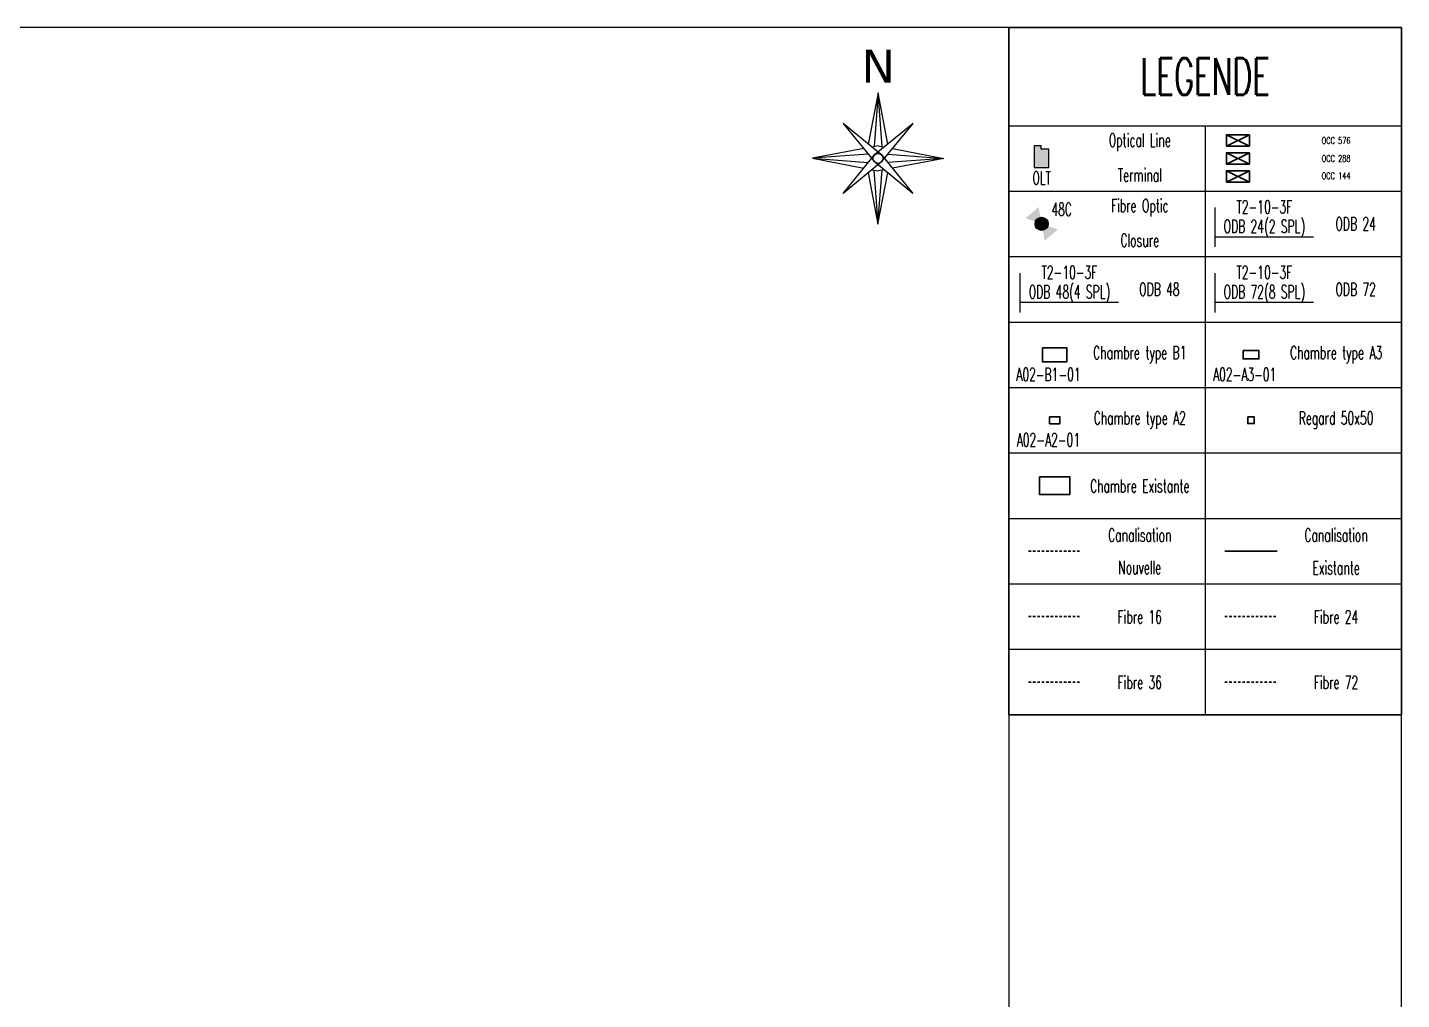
# Model space of a CAD drawing. Header units: millimetres. Extents: x -1989 to 1812, y -2461 to 746.
# Drawn here: x -13 to 407, y 4.1 to 301.1 of the extents above; entities that cross this region are included whole.
import ezdxf
from ezdxf.enums import TextEntityAlignment as Align

# ---------------------------------------------------------------- set-up
doc = ezdxf.new("R2010")
doc.units = ezdxf.units.MM
doc.linetypes.add('JIS_02_0.7', pattern=[1.35, 0.75, -0.6])
doc.layers.get('0').update_dxf_attribs({"lineweight": 25, "true_color": 0xffffff})
for name, color, linetype, lineweight, true_color in [('0-ZTE-16 CABLE', 190, 'JIS_02_0.7', 30, 0x7f00ff), ('0-ZTE-24 CABLE', 5, 'JIS_02_0.7', 30, 0x0000ff), ('0-ZTE-36 CABLE', 18, 'JIS_02_0.7', 30, 0x4c0000), ('0-ZTE-72 CABLE', 1, 'JIS_02_0.7', 30, 0xff0000), ('0-ZTE-Duct existing', 1, 'Continuous', 30, 0xff0000), ('0-ZTE-Duct new', 3, 'JIS_02_0.7', 30, 0x00ff00), ('0-ZTE-HH new', 6, 'Continuous', 30, 0xff00ff), ('0-ZTE-MH existing', 1, 'Continuous', 30, 0xff0000), ('0-ZTE-MH new', 82, 'Continuous', 30, 0x33cc00)]:
    doc.layers.add(name, color=color, linetype=linetype, lineweight=lineweight, true_color=true_color)
for name, color, linetype, true_color in [('0-ZTE-Joint closure', 7, 'Continuous', 0xffffff), ('0-ZTE-joint Closure 48', 5, 'Continuous', 0x0000ff), ('0-ZTE-MH new A2', 7, 'Continuous', 0xffffff), ('0-ZTE-MH new A3', 7, 'Continuous', 0xffffff), ('0-ZTE-OCC', 7, 'Continuous', 0xffffff), ('0-ZTE-ODB', 5, 'Continuous', 0x0000ff), ('0-ZTE-ODB 24 2SPL', 5, 'Continuous', 0x0000ff), ('0-ZTE-ODB 48 4SPL', 5, 'Continuous', 0x0000ff), ('0-ZTE-ODB 72', 5, 'Continuous', 0x0000ff)]:
    doc.layers.add(name, color=color, linetype=linetype, true_color=true_color)
doc.styles.add('textstyle140', font='romans', dxfattribs={"width": 0.6})
doc.styles.add('textstyle141', font='romans', dxfattribs={"width": 0.6})
doc.styles.add('textstyle142', font='romans', dxfattribs={"width": 0.6})
doc.styles.add('textstyle143', font='romans', dxfattribs={"width": 0.6})
doc.styles.add('textstyle144', font='romans', dxfattribs={"width": 0.6})
doc.styles.add('textstyle145', font='romans', dxfattribs={"width": 0.6})
doc.styles.add('textstyle146', font='romans', dxfattribs={"width": 0.6})
doc.styles.add('textstyle147', font='romans', dxfattribs={"width": 0.6})
doc.styles.add('textstyle148', font='romans', dxfattribs={"width": 0.6})
doc.styles.add('textstyle149', font='romans', dxfattribs={"width": 0.6})
doc.styles.add('textstyle150', font='romans', dxfattribs={"width": 0.6})
doc.styles.add('textstyle151', font='romans', dxfattribs={"width": 0.6})
doc.styles.add('textstyle152', font='romans', dxfattribs={"width": 0.6})
doc.styles.add('textstyle153', font='romans', dxfattribs={"width": 0.6})
doc.styles.add('textstyle154', font='romans', dxfattribs={"width": 0.6})
doc.styles.add('textstyle155', font='romans', dxfattribs={"width": 0.6})
doc.styles.add('textstyle156', font='romans', dxfattribs={"width": 0.6})
doc.styles.add('textstyle157', font='romans', dxfattribs={"width": 0.6})
doc.styles.add('textstyle158', font='romans', dxfattribs={"width": 0.6})
doc.styles.add('textstyle159', font='romans', dxfattribs={"width": 0.6})
doc.styles.add('textstyle160', font='romans', dxfattribs={"width": 0.6})
doc.styles.add('textstyle161', font='romans', dxfattribs={"width": 0.6})
doc.styles.add('textstyle162', font='romans', dxfattribs={"width": 0.6})
doc.styles.add('textstyle163', font='romans', dxfattribs={"width": 0.6})
doc.styles.add('textstyle164', font='romans', dxfattribs={"width": 0.6})
doc.styles.add('textstyle165', font='romans', dxfattribs={"width": 0.6})
doc.styles.add('textstyle166', font='romans', dxfattribs={"width": 0.6})
doc.styles.add('textstyle167', font='romans', dxfattribs={"width": 0.6})
doc.styles.add('textstyle168', font='romans', dxfattribs={"width": 0.6})
doc.styles.add('textstyle169', font='romans', dxfattribs={"width": 0.6})
doc.styles.add('textstyle170', font='romans', dxfattribs={"width": 0.6})
doc.styles.add('textstyle171', font='romans', dxfattribs={"width": 0.6})
doc.styles.add('textstyle172', font='romans', dxfattribs={"width": 0.6})
doc.styles.add('textstyle173', font='romans', dxfattribs={"width": 0.6})
doc.styles.add('textstyle174', font='romans', dxfattribs={"width": 0.6})
doc.styles.add('textstyle185', font='')
doc.styles.get('textstyle185').set_extended_font_data('Verdana')

# ---------------------------------------------------------------- blocks, each defined once
blk = doc.blocks.new('OLT')
at = {"true_color": 0x0000ff}
blk.add_hatch(color=5, dxfattribs=at).paths.add_polyline_path([(-1.07, -1.53), (1.17, -1.53), (1.17, 1.25), (-0.02, 1.25), (-0.02, 1.79), (-1.07, 1.79)], flags=0)
at = {"color": 5, "true_color": 0x0000ff}
blk.add_lwpolyline([(-1.07, 1.79), (-1.07, -1.53), (1.17, -1.53), (1.17, 1.25), (-0.02, 1.25), (-0.02, 1.79)], close=True, dxfattribs=at)
blk = doc.blocks.new('JOINT CLOSURE')
at = {"lineweight": 25, "true_color": 0xff0000}
h = blk.add_hatch(color=1, dxfattribs=at)
h.paths.add_polyline_path([(0, 0), (-0.46, 2.58), (-2.48, 0.86)], flags=0)
h.paths.add_polyline_path([(2.48, -0.86), (0, 0), (0.46, -2.58)], flags=0)
h = blk.add_hatch(color=1, dxfattribs=at)
edge = h.paths.add_edge_path(flags=0)
edge.add_arc((0, 0), 1.01, 180, 360)
edge.add_arc((0, 0), 1.01, 0, 180)
at = {"color": 12, "lineweight": 25, "true_color": 0xcc0000}
blk.add_circle((0, 0), 1.01, dxfattribs=at)
blk = doc.blocks.new('OCC')
at = {"layer": '0-ZTE-OCC', "color": 6, "lineweight": 30, "true_color": 0xff00ff}
for p, q in [((-3.5, 1.75), (3.5, -1.75)), ((-3.5, -1.75), (3.5, 1.75))]:
    blk.add_line(p, q, dxfattribs=at)
blk.add_lwpolyline([(3.5, 1.75), (-3.5, 1.75), (-3.5, -1.75), (3.5, -1.75)], close=True, dxfattribs=at)
blk = doc.blocks.new('box_bloc')
at = {"layer": '0-ZTE-MH existing', "ltscale": 3}
blk.add_lwpolyline([(0, 0), (9.22, 0), (9.22, -5.41), (0, -5.41)], close=True, dxfattribs=at)
blk = doc.blocks.new('boxbloc2')
at = {"layer": '0-ZTE-MH new'}
blk.add_lwpolyline([(-3.69, 2.23), (3.69, 2.23), (3.69, -2.1), (-3.69, -2.1)], close=True, dxfattribs=at)
blk = doc.blocks.new('big_block')
for p, q in [((287, 301.06), (287, -222.94)), ((287, 271.06), (407, 271.06)), ((347, 271.06), (347, 151.06)), ((287, 251.06), (407, 251.06)), ((287, 231.06), (407, 231.06)), ((287, 211.06), (407, 211.06)), ((287, 191.06), (407, 191.06)), ((287, 171.06), (407, 171.06)), ((287, 151.06), (407, 151.06)), ((347, 151.06), (347, 131.06)), ((287, 131.06), (407, 131.06)), ((347, 131.06), (347, 91.06)), ((287, 111.06), (407, 111.06)), ((287, 91.06), (407, 91.06)), ((287, 91.06), (407, 91.06))]:
    blk.add_line(p, q)
for points in [[(-433, -292.94), (407, -292.94), (407, 301.06), (-433, 301.06)], [(407, 91.06), (287, 91.06), (287, 301.06), (407, 301.06)]]:
    blk.add_lwpolyline(points, close=True)
at = {"flags": 128}
for points in [[(250, 265.44), (247.03, 281.13), (244.01, 265.46)], [(248.25, 264.65), (247.03, 281.13), (245.76, 264.66)], [(248.11, 262.1), (236.32, 271.77), (245.96, 259.95)], [(248.07, 259.98), (257.75, 271.7), (245.92, 262.13)], [(247.01, 264.9), (245.14, 264.54)], [(247.01, 264.9), (248.89, 264.53)], [(242.61, 264.06), (226.92, 261.09), (242.61, 258.07)], [(244, 262.36), (226.92, 261.09), (244, 259.77)], [(248.07, 259.98), (236.32, 250.35), (245.92, 262.13)], [(248.11, 262.1), (257.67, 250.35), (245.96, 259.95)], [(250.02, 262.35), (267.08, 261.03), (250.01, 259.76)], [(251.42, 264.04), (267.08, 261.02), (251.4, 258.06)], [(244, 256.65), (246.97, 240.98), (249.98, 256.65)], [(245.14, 257.58), (246.99, 257.23)], [(245.75, 257.47), (246.97, 240.98), (248.24, 257.46)], [(248.85, 257.58), (246.99, 257.23)]]:
    blk.add_lwpolyline(points, dxfattribs=at)
blk.add_circle((247, 261.06), 1.52)
at = {"layer": '0-ZTE-16 CABLE'}
blk.add_line((293, 121.06), (309, 121.06), dxfattribs=at)
at = {"layer": '0-ZTE-24 CABLE'}
blk.add_line((353, 121.06), (369, 121.06), dxfattribs=at)
at = {"layer": '0-ZTE-36 CABLE'}
blk.add_line((293, 101.06), (309, 101.06), dxfattribs=at)
at = {"layer": '0-ZTE-72 CABLE'}
blk.add_line((353, 101.06), (369, 101.06), dxfattribs=at)
at = {"layer": '0-ZTE-Duct existing'}
blk.add_line((353, 141.06), (369, 141.06), dxfattribs=at)
at = {"layer": '0-ZTE-Duct new'}
blk.add_line((293, 141.06), (309, 141.06), dxfattribs=at)
at = {"layer": '0-ZTE-HH new'}
blk.add_lwpolyline([(360, 182.06), (362, 182.06), (362, 180.06), (360, 180.06)], close=True, dxfattribs=at)
at = {"layer": '0-ZTE-MH new'}
blk.add_lwpolyline([(358.57, 202.35), (363.43, 202.35), (363.43, 199.77), (358.57, 199.77)], close=True, dxfattribs=at)
blk.add_lwpolyline([(299.44, 182.13), (302.56, 182.13), (302.56, 180), (299.44, 180), (299.44, 182.13)], dxfattribs=at)
at = {"layer": '0-ZTE-OCC', "color": 1, "lineweight": 30, "true_color": 0xff0000}
for p, q in [((353.5, 268.31), (360.5, 264.81)), ((353.5, 264.81), (360.5, 268.31))]:
    blk.add_line(p, q, dxfattribs=at)
at = {"layer": '0-ZTE-OCC', "color": 3, "lineweight": 30, "true_color": 0x00ff00}
for p, q in [((353.5, 262.81), (360.5, 259.31)), ((353.5, 259.31), (360.5, 262.81))]:
    blk.add_line(p, q, dxfattribs=at)
at = {"layer": '0-ZTE-OCC', "color": 1, "lineweight": 30, "true_color": 0xff0000}
blk.add_lwpolyline([(360.5, 268.31), (353.5, 268.31), (353.5, 264.81), (360.5, 264.81)], close=True, dxfattribs=at)
at = {"layer": '0-ZTE-OCC', "color": 3, "lineweight": 30, "true_color": 0x00ff00}
blk.add_lwpolyline([(360.5, 262.81), (353.5, 262.81), (353.5, 259.31), (360.5, 259.31)], close=True, dxfattribs=at)
at = {"layer": '0-ZTE-ODB'}
for p, q in [((350.07, 234.02), (350.07, 246.02)), ((380.07, 237.02), (350.07, 237.02)), ((290.48, 214.02), (290.48, 226.02)), ((350.07, 214.02), (350.07, 226.02)), ((320.48, 217.02), (290.48, 217.02)), ((380.07, 217.02), (350.07, 217.02))]:
    blk.add_line(p, q, dxfattribs=at)
at = {"xscale": 2, "yscale": 2, "zscale": 2}
blk.add_blockref('OLT', (296.9, 261.34), dxfattribs=at)
for name, p in [('OCC', (357, 255.56)), ('boxbloc2', (301, 201)), ('box_bloc', (296.39, 163.77))]:
    blk.add_blockref(name, p)
at = {"layer": '0-ZTE-Joint closure', "xscale": 2, "yscale": 2, "zscale": 2}
blk.add_blockref('JOINT CLOSURE', (297, 241.06), dxfattribs=at)
at = {"style": 'textstyle185'}
blk.add_text('N', height=10, rotation=359.9985, dxfattribs=at).set_placement((247.05, 289.25), align=Align.MIDDLE)
at = {"width": 0.6}
for s, height, style, p in [('LEGENDE', 11.18, 'textstyle140', (347, 286.06)), ('Optical Line', 4, 'textstyle145', (327, 266.06)), ('OLT', 4, 'textstyle161', (297, 255.06, 0)), ('Terminal', 4, 'textstyle146', (327, 256.06)), ('Fibre Optic', 4, 'textstyle147', (327, 246.06)), ('ODB 24', 4, 'textstyle163', (393, 241.06)), ('Closure', 4, 'textstyle148', (327, 236.06)), ('ODB 48', 4, 'textstyle162', (333, 221.06)), ('ODB 72', 4, 'textstyle164', (393, 221.06)), ('Chambre type B1', 4, 'textstyle149', (327, 201.06)), ('Chambre type A3', 4, 'textstyle157', (387, 201.06)), ('Chambre type A2', 4, 'textstyle150', (327, 181.06)), ('Regard 50x50', 4, 'textstyle158', (387, 181.06)), ('Chambre Existante', 4, 'textstyle151', (327, 161.06)), ('Canalisation', 4, 'textstyle160', (327, 146.06)), ('Canalisation', 4, 'textstyle152', (387, 146.06)), ('Nouvelle', 4, 'textstyle159', (327, 136.06)), ('Existante', 4, 'textstyle153', (387, 136.06)), ('Fibre 16', 4, 'textstyle173', (327, 121.06)), ('Fibre 24', 4, 'textstyle171', (387, 121.06)), ('Fibre 36', 4, 'textstyle174', (327, 101.06)), ('Fibre 72', 4, 'textstyle172', (387, 101.06))]:
    blk.add_text(s, height=height, dxfattribs=dict(at, style=style)).set_placement(p, align=Align.MIDDLE)
at = {"layer": '0-ZTE-joint Closure 48', "style": 'textstyle141', "width": 0.6}
blk.add_text('48C', height=4, dxfattribs=at).set_placement((303.13, 245.49, 0), align=Align.MIDDLE)
at = {"layer": '0-ZTE-MH new', "color": 0, "lineweight": -2, "style": 'textstyle142', "width": 0.6}
blk.add_text('A02-B1-01', height=4, dxfattribs=at).set_placement((299.07, 195.06, 0), align=Align.MIDDLE)
at = {"layer": '0-ZTE-MH new A2', "color": 0, "lineweight": -2, "style": 'textstyle143', "width": 0.6}
blk.add_text('A02-A2-01', height=4, dxfattribs=at).set_placement((299.07, 175.06, 0), align=Align.MIDDLE)
at = {"layer": '0-ZTE-MH new A3', "color": 0, "lineweight": -2, "style": 'textstyle144', "width": 0.6}
blk.add_text('A02-A3-01', height=4, dxfattribs=at).set_placement((359.07, 195.06, 0), align=Align.MIDDLE)
at = {"layer": '0-ZTE-OCC', "color": 1, "true_color": 0xff0000, "style": 'textstyle154', "width": 0.6}
blk.add_text('OCC 576', height=2, dxfattribs=at).set_placement((387, 266.5), align=Align.MIDDLE)
at = {"layer": '0-ZTE-OCC', "color": 3, "true_color": 0x00ff00, "style": 'textstyle155', "width": 0.6}
blk.add_text('OCC 288', height=2, dxfattribs=at).set_placement((387, 261.06), align=Align.MIDDLE)
at = {"layer": '0-ZTE-OCC', "color": 6, "true_color": 0xff00ff, "style": 'textstyle156', "width": 0.6}
blk.add_text('OCC 144', height=2, dxfattribs=at).set_placement((387, 255.73), align=Align.MIDDLE)
at = {"layer": '0-ZTE-ODB', "width": 0.6}
for style, p in [('textstyle169', (365.07, 246.24)), ('textstyle165', (305.48, 226.24)), ('textstyle167', (365.07, 226.24))]:
    blk.add_text('T2-10-3F', height=4, dxfattribs=dict(at, style=style)).set_placement(p, align=Align.MIDDLE)
at = {"layer": '0-ZTE-ODB 24 2SPL', "style": 'textstyle170', "width": 0.6}
blk.add_text('ODB 24(2 SPL)', height=4, dxfattribs=at).set_placement((365.07, 240.02), align=Align.MIDDLE)
at = {"layer": '0-ZTE-ODB 48 4SPL', "style": 'textstyle166', "width": 0.6}
blk.add_text('ODB 48(4 SPL)', height=4, dxfattribs=at).set_placement((305.48, 220.02), align=Align.MIDDLE)
at = {"layer": '0-ZTE-ODB 72', "style": 'textstyle168', "width": 0.6}
blk.add_text('ODB 72(8 SPL)', height=4, dxfattribs=at).set_placement((365.07, 220.02), align=Align.MIDDLE)

msp = doc.modelspace()

# ---------------------------------------------------------------- block references
msp.add_blockref('big_block', (0, 0))

doc.saveas('drawing.dxf')
